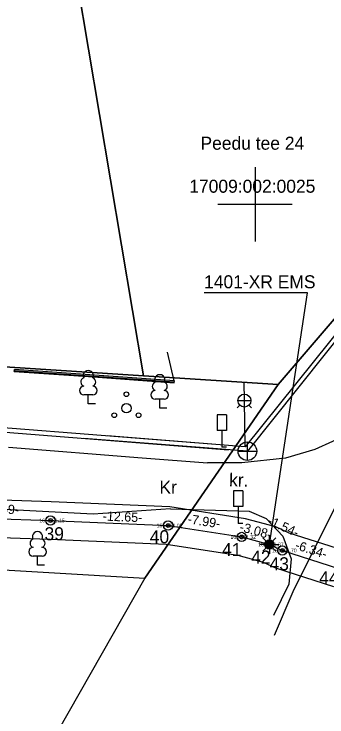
# Model space of a CAD drawing. Extents: x 631631 to 655206, y 6447066 to 6469776.
# Drawn here: x 643374.1 to 643407.7, y 6456045 to 6456120.4 of the extents above; entities that cross this region are included whole.
import ezdxf

# ---------------------------------------------------------------- set-up
doc = ezdxf.new("R2010")
doc.units = 0
for name, color, linetype in [('AED', 7, 'Continuous'), ('JOONSIDE', 7, 'Continuous'), ('KKAEV', 7, 'Continuous'), ('KOORDPUNKT', 7, 'Continuous'), ('KTRASS', 7, 'Continuous'), ('LIIKLUS', 7, 'Continuous'), ('MOOTKORG', 7, 'Continuous'), ('MOOTMPUNKT', 7, 'Continuous'), ('MOOTNR', 7, 'Continuous'), ('MOOTPIIR', 7, 'Continuous'), ('PIIR', 7, 'Continuous'), ('PUU', 7, 'Continuous'), ('SITRASS', 7, 'Continuous'), ('TEE', 7, 'Continuous'), ('VKAEV', 7, 'Continuous'), ('VORK', 7, 'Continuous'), ('VTRASS', 7, 'Continuous')]:
    doc.layers.add(name, color=color, linetype=linetype)

msp = doc.modelspace()

# ---------------------------------------------------------------- linework, layer by layer
at = {"layer": 'AED'}
msp.add_line((643391.31, 6456081.051), (643390.607, 6456084.13), dxfattribs=at)
for points in [[(643374.149, 6456082.051), (643382.662, 6456081.458), (643391.309, 6456080.845), (643391.342, 6456081.059), (643374.164, 6456082.266), (643374.149, 6456082.051), (643374.164, 6456082.266), (643374.164, 6456082.266)], [(643374.149, 6456082.151), (643388.305, 6456081.154), (643391.326, 6456080.952)]]:
    msp.add_lwpolyline(points, dxfattribs=at)
at = {"layer": 'KKAEV'}
for p, q in [((643399.177, 6456072.489), (643399.177, 6456074.489)), ((643398.177, 6456073.489), (643400.177, 6456073.489))]:
    msp.add_line(p, q, dxfattribs=at)
msp.add_circle((643399.177, 6456073.489), 1, dxfattribs=at)
at = {"layer": 'KOORDPUNKT'}
for centre, radius in [((643378.034, 6456066.049), 0.5), ((643378.034, 6456066.049), 0.05), ((643378.034, 6456066.049), 0.0441), ((643378.034, 6456066.049), 0.0382), ((643378.034, 6456066.049), 0.0323), ((643378.034, 6456066.049), 0.0264), ((643378.034, 6456066.049), 0.0204), ((643378.034, 6456066.049), 0.0145), ((643378.034, 6456066.049), 0.0086), ((643390.668, 6456065.507), 0.5), ((643390.668, 6456065.507), 0.05), ((643390.668, 6456065.507), 0.0441), ((643390.668, 6456065.507), 0.0382), ((643390.668, 6456065.507), 0.0323), ((643390.668, 6456065.507), 0.0264), ((643390.668, 6456065.507), 0.0204), ((643390.668, 6456065.507), 0.0145), ((643390.668, 6456065.507), 0.0086), ((643398.563, 6456064.279), 0.5), ((643398.563, 6456064.279), 0.05), ((643398.563, 6456064.279), 0.0441), ((643398.563, 6456064.279), 0.0382), ((643398.563, 6456064.279), 0.0323), ((643398.563, 6456064.279), 0.0264), ((643398.563, 6456064.279), 0.0204), ((643398.563, 6456064.279), 0.0145), ((643398.563, 6456064.279), 0.0086), ((643401.534, 6456063.475), 0.5), ((643401.534, 6456063.475), 0.05), ((643401.534, 6456063.475), 0.0441), ((643401.534, 6456063.475), 0.0382), ((643401.534, 6456063.475), 0.0323), ((643401.534, 6456063.475), 0.0264), ((643401.534, 6456063.475), 0.0204), ((643401.534, 6456063.475), 0.0145), ((643401.534, 6456063.475), 0.0086), ((643402.931, 6456062.835), 0.5), ((643402.931, 6456062.835), 0.05), ((643402.931, 6456062.835), 0.0441), ((643402.931, 6456062.835), 0.0382), ((643402.931, 6456062.835), 0.0323), ((643402.931, 6456062.835), 0.0264), ((643402.931, 6456062.835), 0.0204), ((643402.931, 6456062.835), 0.0145), ((643402.931, 6456062.835), 0.0086)]:
    msp.add_circle(centre, radius, dxfattribs=at)
at = {"layer": 'KTRASS'}
for points in [[(643429.7, 6456111.764), (643399.177, 6456073.489), (643381.606, 6456074.871)], [(643359.197, 6456076.637), (643397.155, 6456073.645)]]:
    msp.add_lwpolyline(points, dxfattribs=at)
at = {"layer": 'LIIKLUS'}
for p, q in [((643395.919, 6456077.409), (643395.919, 6456075.709)), ((643396.919, 6456077.409), (643395.919, 6456077.409)), ((643396.919, 6456077.409), (643396.919, 6456075.709)), ((643396.919, 6456075.709), (643395.919, 6456075.709)), ((643396.419, 6456075.709), (643396.419, 6456073.909)), ((643396.919, 6456073.909), (643396.419, 6456073.909)), ((643397.67, 6456069.239), (643397.67, 6456067.539)), ((643398.67, 6456069.239), (643397.67, 6456069.239)), ((643398.67, 6456069.239), (643398.67, 6456067.539)), ((643398.67, 6456067.539), (643397.67, 6456067.539)), ((643398.17, 6456067.539), (643398.17, 6456065.739)), ((643398.67, 6456065.739), (643398.17, 6456065.739))]:
    msp.add_line(p, q, dxfattribs=at)
at = {"layer": 'MOOTMPUNKT'}
for centre in [(643378.034, 6456066.049), (643390.668, 6456065.507), (643398.563, 6456064.279), (643401.534, 6456063.475), (643402.931, 6456062.835)]:
    msp.add_circle(centre, 0.2, dxfattribs=at)
at = {"layer": 'MOOTPIIR'}
for points in [[(643409.517, 6456062.823), (643403.655, 6456064.703), (643402.216, 6456065.362), (643398.979, 6456066.238), (643390.865, 6456067.5), (643378.111, 6456068.048), (643367.549, 6456068.404)], [(643367.345, 6456064.408), (643377.957, 6456064.05), (643390.471, 6456063.514), (643398.147, 6456062.32), (643400.852, 6456061.588), (643402.207, 6456060.967), (643408.425, 6456058.973)]]:
    msp.add_lwpolyline(points, dxfattribs=at)
at = {"layer": 'PIIR'}
for points in [[(643402.49, 6456080.66), (643424.59, 6456106.45), (643396.63, 6456138.31), (643380.95, 6456123.73), (643388.02, 6456081.6)], [(643347.13, 6456084.24), (643388.02, 6456081.6), (643380.95, 6456123.73), (643349.81, 6456125.65)]]:
    msp.add_lwpolyline(points, close=True, dxfattribs=at)
for points in [[(643127.01, 6456094.72), (643169.47, 6456085.22), (643203, 6456079.55), (643236.54, 6456073.99), (643261.57, 6456069.88), (643300.28, 6456063.51), (643325.78, 6456059.45), (643349.55, 6456056.91), (643368.11, 6456061.04), (643388.15, 6456059.86), (643402.49, 6456080.66), (643388.02, 6456081.6), (643347.13, 6456084.24), (643311.13, 6456086.55), (643275.21, 6456088.84), (643239.3, 6456091.12), (643203.38, 6456093.43), (643164.87, 6456099.77), (643124.74, 6456106.48)], [(643304.89, 6455852.05), (643409.18, 6456042.55), (643438.41, 6456092.23), (643442.49, 6456101.81), (643424.59, 6456106.45), (643402.49, 6456080.66), (643388.15, 6456059.86), (643370.55, 6456028.96), (643366.21, 6456020.99), (643357.6, 6456005.19), (643343.65, 6455979.62)]]:
    msp.add_lwpolyline(points, dxfattribs=at)
at = {"layer": 'PUU'}
for p, q in [((643382.573, 6456079.525), (643381.613, 6456079.525)), ((643382.093, 6456078.575), (643382.093, 6456079.525)), ((643382.853, 6456078.575), (643382.093, 6456078.575)), ((643390.247, 6456079.06), (643389.287, 6456079.06)), ((643389.767, 6456078.11), (643389.767, 6456079.06)), ((643390.527, 6456078.11), (643389.767, 6456078.11)), ((643377.127, 6456062.217), (643376.167, 6456062.217)), ((643376.647, 6456061.267), (643376.647, 6456062.217)), ((643377.407, 6456061.267), (643376.647, 6456061.267))]:
    msp.add_line(p, q, dxfattribs=at)
for centre, radius in [((643386.189, 6456079.604), 0.25), ((643386.189, 6456078.104), 0.5), ((643384.889, 6456077.354), 0.25), ((643387.489, 6456077.354), 0.25)]:
    msp.add_circle(centre, radius, dxfattribs=at)
for centre, radius, start, end in [((643382.093, 6456081.615), 0.554, 332.5799, 207.4201), ((643389.767, 6456081.15), 0.554, 332.5799, 207.4201), ((643381.753, 6456080.921), 0.465, 109.02174, 253.14154), ((643382.434, 6456080.921), 0.465, 286.85082, 70.98591), ((643389.427, 6456080.456), 0.465, 109.02174, 253.14154), ((643390.107, 6456080.456), 0.465, 286.85082, 70.98591), ((643381.618, 6456080), 0.475, 90.0016, 269.3953), ((643382.568, 6456080), 0.475, 270.6047, 89.9984), ((643389.292, 6456079.535), 0.475, 90.0016, 269.3953), ((643390.242, 6456079.535), 0.475, 270.6047, 89.9984), ((643376.647, 6456064.307), 0.554, 332.5799, 207.4201), ((643376.307, 6456063.612), 0.465, 109.02174, 253.14154), ((643376.987, 6456063.612), 0.465, 286.85082, 70.98591), ((643376.172, 6456062.692), 0.475, 90.0016, 269.3953), ((643377.122, 6456062.692), 0.475, 270.6047, 89.9984)]:
    msp.add_arc(centre, radius, start, end, dxfattribs=at)
at = {"layer": 'SITRASS'}
for p, q in [((643401.18, 6456063.829), (643400.827, 6456064.182)), ((643401.534, 6456063.975), (643401.534, 6456064.475)), ((643401.888, 6456063.829), (643402.241, 6456064.182)), ((643401.034, 6456063.475), (643400.534, 6456063.475)), ((643402.034, 6456063.475), (643402.534, 6456063.475)), ((643401.18, 6456063.121), (643400.827, 6456062.768)), ((643401.534, 6456062.975), (643401.534, 6456062.475)), ((643401.888, 6456063.121), (643402.241, 6456062.768))]:
    msp.add_line(p, q, dxfattribs=at)
for points in [[(643401.534, 6456063.475), (643405.614, 6456090.482), (643394.527, 6456090.482)], [(643302.942, 6456074.259), (643317.162, 6456072.944), (643331.64, 6456071.593), (643335.734, 6456071.216), (643342.371, 6456069.895), (643345.289, 6456069.004), (643349.928, 6456068.129), (643359.615, 6456067.019), (643363.418, 6456066.683), (643367.447, 6456066.406), (643378.034, 6456066.049), (643390.668, 6456065.507), (643398.563, 6456064.279), (643401.534, 6456063.475), (643402.931, 6456062.835), (643408.971, 6456060.898), (643416.557, 6456059.022), (643420.556, 6456057.908), (643422.749, 6456057.194), (643425.873, 6456057.629), (643428.029, 6456058.371), (643431.453, 6456058.857), (643436.217, 6456059.094)], [(643401.534, 6456063.475), (643402.931, 6456062.835), (643408.971, 6456060.898), (643416.557, 6456059.022), (643420.556, 6456057.908), (643422.749, 6456057.194)]]:
    msp.add_lwpolyline(points, dxfattribs=at)
for radius in [0.5, 0.45, 0.4, 0.35, 0.3, 0.25, 0.2, 0.15, 0.1, 0.05]:
    msp.add_circle((643401.534, 6456063.475), radius, dxfattribs=at)
at = {"layer": 'TEE'}
for points in [[(643454.71, 6456134.328), (643453.992, 6456133.481), (643443.462, 6456120.433), (643440.802, 6456116.996), (643430.002, 6456101.668), (643420.076, 6456088.346), (643416.064, 6456082.068), (643412.82, 6456077.259), (643410.195, 6456075.378), (643406.404, 6456073.687), (643403.279, 6456072.755), (643398.59, 6456072.25), (643394.891, 6456072.234)], [(643402.088, 6456053.746), (643404.094, 6456058.423), (643409.201, 6456068.694), (643417.007, 6456081.898), (643420.068, 6456083.361), (643422.354, 6456087.091), (643431.039, 6456100.401), (643443.767, 6456118.824), (643454.585, 6456132.758), (643455.274, 6456133.592)], [(643373.531, 6456073.91), (643387.883, 6456072.79), (643394.891, 6456072.234)], [(643390.923, 6456067.312), (643382.626, 6456066.719), (643373.107, 6456067.234), (643370.89, 6456067.367)], [(643390.923, 6456067.312), (643399.352, 6456067.067), (643401.181, 6456066.277), (643402.965, 6456064.353), (643403.858, 6456061.935), (643403.609, 6456059.225), (643401.989, 6456055.864)]]:
    msp.add_lwpolyline(points, dxfattribs=at)
at = {"layer": 'VKAEV'}
for p, q in [((643398.358, 6456078.427), (643398.078, 6456078.148)), ((643398.153, 6456078.922), (643399.553, 6456078.922)), ((643399.348, 6456078.427), (643399.627, 6456078.148))]:
    msp.add_line(p, q, dxfattribs=at)
msp.add_circle((643398.853, 6456078.922), 0.7, dxfattribs=at)
at = {"layer": 'VORK'}
for p, q in [((643400, 6456104), (643400, 6456096)), ((643396, 6456100), (643404, 6456100))]:
    msp.add_line(p, q, dxfattribs=at)
at = {"layer": 'VTRASS'}
for points in [[(643430.027, 6456112.699), (643398.922, 6456073.963), (643384.115, 6456075.125)], [(643397.131, 6456074.103), (643358.848, 6456077.107), (643358.9, 6456081.479), (643359.026, 6456083.071)], [(643398.922, 6456073.963), (643398.853, 6456078.922), (643398.825, 6456080.886)]]:
    msp.add_lwpolyline(points, dxfattribs=at)

# ---------------------------------------------------------------- texts
at = {"layer": 'JOONSIDE'}
for s, rotation, p in [('-10.59-', 358.06868, (643370.411, 6456066.856)), ('-12.65-', 357.54351, (643383.636, 6456066.044)), ('-7.99-', 351.15897, (643392.724, 6456065.744)), ('-3.08-', 344.85754, (643398.262, 6456064.93)), ('-1.54-', 335.38632, (643401.256, 6456065.685)), ('-6.34-', 342.2192, (643404.215, 6456063.001))]:
    msp.add_text(s, height=1, rotation=rotation, dxfattribs=at).set_placement(p)
at = {"layer": 'KOORDPUNKT'}
for s, p in [('39 ', (643377.4, 6456063.924)), ('40 ', (643388.695, 6456063.601)), ('41 ', (643396.462, 6456062.226)), ('42 ', (643399.58, 6456061.416)), ('43 ', (643401.554, 6456060.702)), ('44 ', (643406.878, 6456059.189))]:
    msp.add_text(s, height=1.4, dxfattribs=at).set_placement(p)
at = {"layer": 'MOOTKORG'}
for s, p in [(' 61.15', (643378.034, 6456065.849)), (' 61.02', (643390.668, 6456065.307)), (' 61.32', (643398.563, 6456064.079)), (' 61.37', (643401.534, 6456063.275)), (' 61.70', (643402.931, 6456062.635))]:
    msp.add_text(s, height=0.4, dxfattribs=at).set_placement(p)
at = {"layer": 'MOOTNR'}
for s, p in [('1655 ', (643376.834, 6456065.849)), ('1654 ', (643389.428, 6456065.307)), ('1653 ', (643397.363, 6456064.079)), ('1652 ', (643400.334, 6456063.275)), ('1651 ', (643401.811, 6456062.635))]:
    msp.add_text(s, height=0.4, dxfattribs=at).set_placement(p)
at = {"layer": 'PIIR'}
for s, p in [('Peedu tee 24 ', (643394.14, 6456105.865)), ('17009:002:0025', (643392.938, 6456101.244))]:
    msp.add_text(s, height=1.4, dxfattribs=at).set_placement(p)
at = {"layer": 'SITRASS'}
msp.add_text('1401-XR EMS', height=1.4, dxfattribs=at).set_placement((643394.527, 6456090.982))
at = {"layer": 'TEE'}
for s, rotation, p in [('kr.', 358.33509, (643397.197, 6456069.73)), ('Kr', 0.17627, (643389.734, 6456068.917))]:
    msp.add_text(s, height=1.4, rotation=rotation, dxfattribs=at).set_placement(p)

doc.saveas('drawing.dxf')
